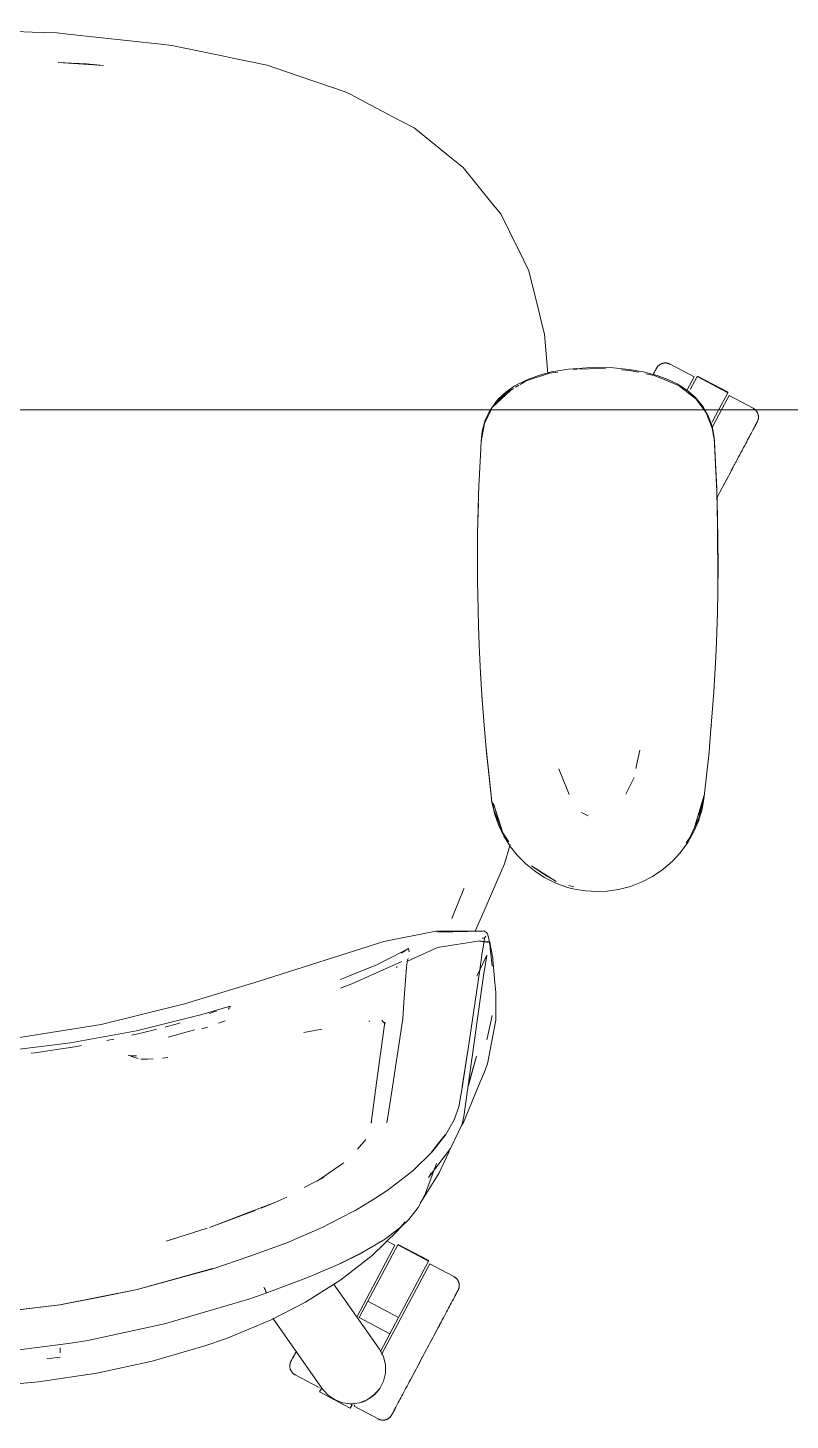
# Model space of a CAD drawing. Header units: millimetres. Extents: x 79795 to 317870, y -36033 to 97293.
# Drawn here: x 166891 to 167198, y 15942 to 16503 of the extents above; entities that cross this region are included whole.
import ezdxf

# ---------------------------------------------------------------- set-up
doc = ezdxf.new("R2010")
doc.units = ezdxf.units.MM
doc.header["$MEASUREMENT"] = 0
doc.layers.add('G-IMPT', color=8, linetype='CONTINUOUS', lineweight=9)
doc.layers.add('I-FURN', color=8, linetype='CONTINUOUS', lineweight=9)

msp = doc.modelspace()

# ---------------------------------------------------------------- linework, layer by layer
at = {"layer": 'G-IMPT'}
for p, q in [((166892.33, 16501.67), (166840.14, 16503.38)), ((166892.33, 16501.67), (166902.27, 16501.35)), ((166906.64, 16500.87), (166902.27, 16501.35)), ((166906.64, 16500.87), (166944.09, 16496.74)), ((166948.5, 16496.25), (166944.09, 16496.74)), ((166969.45, 16491.9), (166948.5, 16496.25)), ((166902.8, 16489.47), (166914.14, 16488.83)), ((166902.8, 16489.47), (166921.08, 16488.22)), ((166921.08, 16488.22), (166914.14, 16488.83)), ((166969.45, 16491.9), (166973.13, 16491.14)), ((166973.13, 16491.14), (166986.95, 16488.27)), ((166994.38, 16485.75), (166986.95, 16488.27)), ((166994.38, 16485.75), (167018.47, 16477.6)), ((167020.13, 16476.73), (167018.47, 16477.6)), ((167039.64, 16466.43), (167020.13, 16476.73)), ((167039.64, 16466.43), (167041.02, 16465.7)), ((167046.15, 16463), (167041.02, 16465.7)), ((167046.15, 16463), (167061.28, 16450.79)), ((167065.94, 16447.03), (167061.28, 16450.79)), ((167078.11, 16432.08), (167065.94, 16447.03)), ((167078.11, 16432.08), (167081.09, 16428.43)), ((167081.09, 16428.43), (167084.62, 16421.26)), ((167090.26, 16409.8), (167084.62, 16421.26)), ((167090.26, 16409.8), (167092.41, 16405.43)), ((167092.41, 16405.43), (167096.81, 16387.49)), ((167096.81, 16387.49), (167097.39, 16385.12)), ((167098.69, 16379.83), (167097.39, 16385.12)), ((167100.13, 16363.95), (167098.69, 16379.83)), ((167101.6, 16364.63), (167108.36, 16365.75)), ((167115.67, 16366.32), (167108.36, 16365.75)), ((167111.86, 16365.64), (167110.23, 16365.42)), ((167113.02, 16365.81), (167120.18, 16366.04)), ((167115.67, 16366.32), (167120.18, 16366.41)), ((167120.18, 16366.41), (167126.52, 16366.23)), ((167123.29, 16365.85), (167120.18, 16366.04)), ((167132.67, 16365.67), (167126.52, 16366.23)), ((167133.01, 16365.25), (167129.8, 16365.45)), ((167132.67, 16365.67), (167138.6, 16364.67)), ((167136.76, 16364.48), (167133.01, 16365.25)), ((167087.94, 16359.71), (167086.57, 16358.9)), ((167088.44, 16359.31), (167087, 16358.44)), ((167092.58, 16361.92), (167087.94, 16359.71)), ((167091.36, 16361.05), (167088.91, 16359.59)), ((167100.76, 16364.08), (167091.36, 16361.05)), ((167097.67, 16363.65), (167092.58, 16361.92)), ((167097.67, 16363.65), (167101.6, 16364.63)), ((167104.05, 16364.54), (167100.76, 16364.08)), ((167144.08, 16363.24), (167138.6, 16364.67)), ((167142.97, 16363.21), (167139.5, 16363.92)), ((167142.97, 16363.21), (167148.59, 16360.89)), ((167144.08, 16363.24), (167148.42, 16361.65)), ((167152.49, 16359.67), (167148.42, 16361.65)), ((167152.98, 16359.05), (167148.59, 16360.89)), ((167152.49, 16359.67), (167156.54, 16357.02)), ((167085.15, 16357.28), (167077.76, 16350.38)), ((167083.06, 16356.09), (167077.76, 16350.38)), ((167080.07, 16353.59), (167078.94, 16352.27)), ((167083.53, 16355.87), (167079.99, 16352.79)), ((167080.07, 16353.59), (167083.12, 16356.46)), ((167086.21, 16357.97), (167083.06, 16356.09)), ((167083.12, 16356.46), (167086.57, 16358.9)), ((167085.15, 16357.28), (167083.68, 16356)), ((167159.77, 16353.83), (167152.98, 16359.05)), ((167156.54, 16357.02), (167159.57, 16354.35)), ((167162.65, 16350.61), (167159.57, 16354.35)), ((167163.05, 16349.41), (167159.77, 16353.83)), ((167076.65, 16348.14), (167074.55, 16343.88)), ((167076.73, 16349.05), (167074.75, 16344.73)), ((167076.65, 16348.14), (167077.28, 16349.41)), ((167076.98, 16349.41), (167078.94, 16352.27)), ((167077.76, 16350.38), (167079.99, 16352.79)), ((167163.33, 16349.41), (167162.65, 16350.61)), ((167163.94, 16348.2), (167163.05, 16349.41)), ((167164.61, 16347.17), (167163.33, 16349.41)), ((167166.35, 16342.01), (167163.94, 16348.2)), ((167074.55, 16343.88), (167073.18, 16336.54)), ((167073.68, 16340.77), (167074.75, 16344.73)), ((167164.61, 16347.17), (167166, 16343.53)), ((167166.37, 16342.19), (167166, 16343.53)), ((167072.9, 16331.1), (167073.18, 16336.76)), ((167073.18, 16336.76), (167073.68, 16340.77)), ((167166.35, 16342.01), (167166.93, 16338.16)), ((167166.37, 16342.19), (167166.81, 16339.79)), ((167167.07, 16338.14), (167166.81, 16339.79)), ((167168.12, 16317.57), (167167.07, 16338.14)), ((167168.15, 16316.36), (167167.07, 16338.14)), ((167167.07, 16338.14), (167167.18, 16336.54)), ((167072.9, 16331.1), (167072.28, 16318.54)), ((167168.15, 16316.36), (167167.18, 16336.54)), ((167071.78, 16299.33), (167072.16, 16314.99)), ((167072.16, 16314.99), (167072.28, 16318.54)), ((167168.62, 16296.17), (167168.12, 16317.57)), ((167168.46, 16306.01), (167168.12, 16317.57)), ((167168.12, 16317.57), (167168.15, 16316.36)), ((167168.62, 16296.17), (167168.15, 16316.36)), ((167072.1, 16311.59), (167071.96, 16308.27)), ((167071.96, 16306.05), (167071.96, 16308.27)), ((167168.57, 16275.99), (167168.46, 16306.01)), ((167168.62, 16296.17), (167168.46, 16306.01)), ((167168.46, 16306.01), (167168.66, 16286.78)), ((167071.78, 16299.33), (167071.73, 16294.81)), ((167168.6, 16298.21), (167168.53, 16300.12)), ((167168.58, 16296.17), (167168.6, 16298.21)), ((167071.73, 16294.81), (167071.74, 16280.1)), ((167168.57, 16275.99), (167168.62, 16296.17)), ((167168.57, 16275.99), (167168.66, 16286.78)), ((167071.81, 16274.63), (167071.74, 16280.1)), ((167168.57, 16275.99), (167168.41, 16267.57)), ((167071.81, 16274.63), (167072.1, 16262.32)), ((167071.94, 16267.85), (167071.94, 16269.93)), ((167072.02, 16266.19), (167071.94, 16267.85)), ((167168.02, 16255.81), (167168.41, 16267.57)), ((167168.27, 16262.63), (167168.28, 16264.13)), ((167072.4, 16254.44), (167072.1, 16262.32)), ((167168.16, 16260.7), (167168.27, 16262.63)), ((167072.4, 16254.44), (167072.94, 16243.14)), ((167168.02, 16255.81), (167167.77, 16249.79)), ((167166.96, 16235.65), (167167.77, 16249.79)), ((167073.5, 16234.27), (167072.94, 16243.14)), ((167166.63, 16230.56), (167166.96, 16235.65)), ((167073.5, 16234.27), (167074.23, 16223.98)), ((167073.63, 16232.22), (167073.54, 16234.13)), ((167073.63, 16232.22), (167073.77, 16230.81)), ((167166.63, 16230.56), (167165.38, 16215.5)), ((167075.21, 16212.58), (167074.23, 16223.98)), ((167165.98, 16222.38), (167165.81, 16220.7)), ((167077.56, 16191.14), (167075.11, 16214.1)), ((167075.11, 16214.1), (167077.23, 16193.96)), ((167165.38, 16215.5), (167165.04, 16211.37)), ((167077.56, 16191.14), (167075.21, 16212.58)), ((167137.16, 16212.16), (167135.59, 16204.73)), ((167165.04, 16211.37), (167163.13, 16193.45)), ((167104.46, 16204.66), (167108.61, 16194.24)), ((167131.56, 16194.33), (167134.83, 16201.11)), ((167077.56, 16191.14), (167077.23, 16193.96)), ((167077.56, 16191.14), (167078.72, 16186.18)), ((167077.78, 16191.07), (167078.36, 16188.01)), ((167163.13, 16193.96), (167159.3, 16181.5)), ((167161.09, 16184.99), (167163, 16193.4)), ((167163.13, 16193.96), (167162.21, 16190.65)), ((167163.13, 16193.45), (167162.24, 16188.4)), ((167081.96, 16178.79), (167078.15, 16190.65)), ((167081.06, 16181.5), (167078.15, 16190.65)), ((167078.36, 16188.01), (167081.56, 16179.83)), ((167080.17, 16182.05), (167078.72, 16186.18)), ((167114.13, 16186.71), (167113.68, 16187.01)), ((167116.35, 16185.7), (167114.13, 16186.71)), ((167159.3, 16181.5), (167162.21, 16190.65)), ((167160.77, 16183.54), (167162.24, 16188.4)), ((167082.36, 16177.47), (167080.17, 16182.05)), ((167081.96, 16178.79), (167081.06, 16181.5)), ((167161.09, 16184.99), (167157.35, 16176.93)), ((167158.96, 16179.3), (167160.77, 16183.54)), ((167081.96, 16178.79), (167084.39, 16175.21)), ((167082.36, 16177.47), (167085.09, 16173.14)), ((167082.64, 16166.31), (167084.9, 16174.13)), ((167153.45, 16170.78), (167156.45, 16174.86)), ((167155.76, 16174.82), (167157.35, 16176.93)), ((167158.96, 16179.3), (167156.45, 16174.86)), ((167087.71, 16169.84), (167085.09, 16173.14)), ((167091.26, 16166.23), (167087.71, 16169.84)), ((167153.45, 16170.78), (167150.29, 16167.34)), ((167082.64, 16166.31), (167077.79, 16155.18)), ((167091.26, 16166.23), (167095.23, 16163.04)), ((167103.39, 16159.18), (167093.44, 16165.5)), ((167099.71, 16161.34), (167093.44, 16165.5)), ((167098.78, 16160.78), (167095.23, 16163.04)), ((167142.28, 16161.19), (167146.45, 16164.02)), ((167146.45, 16164.02), (167150.29, 16167.34)), ((167103.29, 16158.53), (167098.78, 16160.78)), ((167103.39, 16159.18), (167099.71, 16161.34)), ((167103.29, 16158.53), (167108.06, 16156.82)), ((167108.5, 16157.62), (167110.53, 16157)), ((167128.54, 16155.9), (167133.41, 16157.16)), ((167138.12, 16159), (167133.41, 16157.16)), ((167142.28, 16161.19), (167138.12, 16159)), ((167061.33, 16144.29), (167066.26, 16156.15)), ((167066.36, 16156.41), (167066.26, 16156.15)), ((167077.79, 16155.18), (167074.37, 16147.35)), ((167110.19, 16156.26), (167108.06, 16156.82)), ((167115.14, 16155.38), (167110.19, 16156.26)), ((167120.18, 16155.08), (167115.14, 16155.38)), ((167120.18, 16155.08), (167124.03, 16155.26)), ((167128.54, 16155.9), (167124.03, 16155.26)), ((167074.37, 16147.35), (167070.8, 16139.18)), ((166983.71, 16118.96), (167033.95, 16134.95)), ((167033.95, 16134.95), (167054.9, 16139.15)), ((167054.9, 16139.15), (167073.77, 16139.19)), ((167055.6, 16132.52), (167072.65, 16135.23)), ((167055.79, 16138.71), (167074.23, 16139.29)), ((167055.79, 16138.71), (167073.77, 16139.19)), ((167076.23, 16134.54), (167072.65, 16135.23)), ((167076.23, 16134.54), (167072.69, 16135.17)), ((167072.69, 16135.17), (167076.64, 16134.78)), ((167074.35, 16139.32), (167073.49, 16139.13)), ((167073.49, 16139.13), (167073.6, 16139.15)), ((167074.7, 16136.68), (167073.59, 16130.42)), ((167073.77, 16139.19), (167073.6, 16139.15)), ((167074.16, 16136.34), (167073.66, 16136.26)), ((167074.23, 16139.29), (167073.77, 16139.19)), ((167074.16, 16136.34), (167074.7, 16136.66)), ((167074.35, 16139.32), (167074.92, 16138.92)), ((167074.53, 16136.06), (167075.09, 16137.16)), ((167074.53, 16136.06), (167074.7, 16136.68)), ((167074.7, 16136.66), (167075.09, 16137.16)), ((167075.42, 16138.55), (167074.92, 16138.92)), ((167075.42, 16138.55), (167075.74, 16138.01)), ((167076.29, 16136.15), (167075.74, 16138.01)), ((167076.83, 16132.87), (167076.29, 16136.15)), ((167077.08, 16132.46), (167076.64, 16134.78)), ((167031.23, 16125.53), (167041.34, 16130.8)), ((167043.79, 16132.15), (167041.09, 16130.31)), ((167043.79, 16132.15), (167041.34, 16130.8)), ((167055.6, 16132.52), (167043.31, 16126.93)), ((167043.79, 16132.15), (167043.63, 16132.19)), ((167043.92, 16132.13), (167043.79, 16132.15)), ((167044.07, 16131.44), (167043.92, 16132.13)), ((167044.14, 16130.76), (167044.07, 16131.44)), ((167071.5, 16121.01), (167075.5, 16129.45)), ((167072.48, 16122.56), (167073.59, 16130.42)), ((167075.5, 16129.45), (167075.36, 16128.58)), ((167076.83, 16132.87), (167076.9, 16132.26)), ((167077.42, 16127.57), (167076.9, 16132.26)), ((167077.08, 16132.46), (167077.9, 16128.21)), ((167021.12, 16117.97), (167041.28, 16126.9)), ((167031.23, 16125.53), (167022.76, 16122.27)), ((167039.11, 16124.52), (167039.38, 16124.96)), ((167042.88, 16121.1), (167043.13, 16124.51)), ((167043.18, 16124.88), (167043.13, 16124.51)), ((167043.18, 16124.88), (167043.46, 16127.34)), ((167043.46, 16127.34), (167043.48, 16127.4)), ((167043.76, 16128.17), (167043.48, 16127.4)), ((167074.53, 16123.56), (167074.31, 16122.26)), ((167075.36, 16128.58), (167074.53, 16123.56)), ((167077.42, 16127.57), (167077.63, 16124.98)), ((167077.94, 16127.74), (167077.9, 16128.21)), ((167078.74, 16118.41), (167077.94, 16127.74)), ((166983.71, 16118.96), (166953.73, 16109.78)), ((167017.86, 16120.25), (167016.45, 16119.7)), ((167016.54, 16116.23), (167021.12, 16117.97)), ((167017.86, 16120.25), (167022.97, 16122.28)), ((167022.76, 16122.27), (167017.86, 16120.25)), ((167022.97, 16122.28), (167019.43, 16120.88)), ((167042.88, 16121.1), (167042.25, 16112.25)), ((167067.93, 16091.69), (167072.48, 16122.56)), ((167072.87, 16111.6), (167074.31, 16122.26)), ((167078.74, 16118.41), (167079.08, 16114.46)), ((167041.63, 16104.01), (167042.25, 16112.25)), ((167079.08, 16114.46), (167079.08, 16110.29)), ((166920.05, 16101.46), (166953.73, 16109.78)), ((166960.68, 16105.55), (166971.11, 16108.62)), ((166965.88, 16106.71), (166963.78, 16105.96)), ((166965.88, 16106.71), (166966.54, 16106.95)), ((166971.38, 16108.69), (166971.11, 16108.62)), ((166971.36, 16107.73), (166971.75, 16108.34)), ((166971.36, 16107.73), (166971.51, 16107.94)), ((166971.68, 16108.76), (166971.38, 16108.69)), ((166971.9, 16108.82), (166971.68, 16108.76)), ((166972.14, 16108.73), (166971.9, 16108.82)), ((167072.87, 16111.6), (167066.2, 16064.38)), ((167079.06, 16103.32), (167079.08, 16110.29)), ((166920.05, 16101.46), (166882.13, 16095.47)), ((166934.36, 16099), (166960.68, 16105.55)), ((166947.26, 16100.85), (166946.12, 16100.53)), ((166947.26, 16100.85), (166951.25, 16101.97)), ((166951.25, 16101.97), (166951.94, 16102.17)), ((166968.43, 16102.42), (166967.42, 16102.05)), ((166968.43, 16102.42), (166970.09, 16103.03)), ((167028.29, 16102.92), (167027.94, 16102.87)), ((167030.62, 16075.08), (167034.35, 16102.42)), ((167033.24, 16103.27), (167034.48, 16101.71)), ((167034.35, 16102.42), (167034.4, 16102.15)), ((167034.44, 16101.92), (167034.4, 16102.15)), ((167041.62, 16103.93), (167039.41, 16088.72)), ((167041.62, 16103.93), (167041.63, 16104.01)), ((167077.64, 16105.18), (167075.6, 16095.88)), ((167079.06, 16103.32), (167075.82, 16085.62)), ((166934.36, 16099), (166907.7, 16094.07)), ((166922.33, 16095.03), (166925.14, 16095.56)), ((166932.37, 16097.23), (166934.35, 16097.68)), ((166941.1, 16099.23), (166934.35, 16097.68)), ((166941.1, 16099.23), (166942.4, 16099.57)), ((166946.12, 16100.53), (166945.94, 16100.49)), ((166957.76, 16099.31), (166947.11, 16096.34)), ((166960.67, 16099.71), (166962.89, 16100.43)), ((167001.82, 16098.24), (167009.07, 16099.65)), ((167075.6, 16095.88), (167075.45, 16095.3)), ((166907.7, 16094.07), (166880.78, 16090.77)), ((166893.54, 16090.15), (166891.88, 16089.97)), ((166902.07, 16091.45), (166893.54, 16090.15)), ((166902.07, 16091.45), (166907.69, 16092.3)), ((166907.69, 16092.3), (166909.32, 16092.55)), ((166912.22, 16093.1), (166909.32, 16092.55)), ((167067.83, 16091.09), (167065.53, 16075.92)), ((167067.93, 16091.69), (167065.6, 16076.5)), ((167067.83, 16091.09), (167065.6, 16076.5)), ((166932, 16088.9), (166930.96, 16089.11)), ((166930.96, 16089.11), (166932.91, 16088.43)), ((166932, 16088.9), (166934.31, 16088.87)), ((166932.91, 16088.43), (166935.06, 16087.82)), ((166934.17, 16088.85), (166934.31, 16088.87)), ((166936.01, 16087.57), (166941.07, 16087.66)), ((166936.01, 16087.57), (166938.8, 16087.58)), ((166941.07, 16087.66), (166938.8, 16087.58)), ((166944.86, 16087.98), (166946.96, 16088.19)), ((167039.16, 16087.16), (167037.3, 16075.39)), ((167039.41, 16088.72), (167039.16, 16087.16)), ((167071.32, 16088.8), (167067.97, 16076.91)), ((167071.32, 16088.8), (167067.99, 16076.51)), ((167075.82, 16085.62), (167074.22, 16081.77)), ((167066.04, 16061.95), (167072.83, 16078.4)), ((167072.83, 16078.4), (167074.22, 16081.77)), ((167030.62, 16075.08), (167028.84, 16061.73)), ((167035.97, 16066.9), (167037.03, 16073.73)), ((167037.03, 16073.73), (167037.3, 16075.39)), ((167064.23, 16068.25), (167065.53, 16075.92)), ((167062.48, 16063.46), (167064.23, 16068.25)), ((167028.84, 16061.73), (167028.98, 16062.2)), ((167035.97, 16066.9), (167035.23, 16061.82)), ((167058.98, 16057.2), (167062.27, 16063.04)), ((167062.48, 16063.46), (167062.27, 16063.04)), ((167065.26, 16060.78), (167066.04, 16061.95)), ((167066.2, 16064.38), (167065.55, 16061.39)), ((167058.65, 16056.98), (167053.26, 16050.03)), ((167053.56, 16050.24), (167058.98, 16057.2)), ((167058.65, 16056.98), (167056.06, 16053.6)), ((167060.92, 16051.45), (167063.98, 16058.03)), ((167063.98, 16058.03), (167065.55, 16061.39)), ((167023.34, 16051.23), (167026.68, 16055.14)), ((167052, 16039.8), (167060.92, 16051.45)), ((167053.26, 16050.03), (167056.06, 16053.6)), ((167056.29, 16041.69), (167060.27, 16050.32)), ((167011.57, 16041.46), (167016.71, 16044.96)), ((167016.71, 16044.96), (167017.81, 16045.71)), ((167053.56, 16050.24), (167045.66, 16042.5)), ((167055.23, 16045.46), (167050.72, 16033.55)), ((167001.91, 16035.83), (167010.01, 16040.01)), ((167007.24, 16038.51), (167011, 16041.07)), ((167007.24, 16038.51), (167010.01, 16040.01)), ((167011, 16041.07), (167011.57, 16041.46)), ((167045.66, 16042.5), (167035.22, 16034.48)), ((167049.17, 16030.24), (167056.29, 16041.69)), ((167052, 16039.8), (167053.12, 16041.75)), ((167028.87, 16030.43), (167034.97, 16034.31)), ((167035.22, 16034.48), (167034.97, 16034.31)), ((167049.65, 16031.32), (167050.72, 16033.55)), ((166990.02, 16029.76), (166982.94, 16027.04)), ((166990.02, 16029.76), (166984.57, 16027.45)), ((166994.86, 16031.95), (166990.02, 16029.76)), ((167028.87, 16030.43), (167022.64, 16026.66)), ((167048.48, 16028.88), (167047.86, 16027.75)), ((167048.48, 16028.88), (167049.65, 16031.32)), ((167049.17, 16030.24), (167048.67, 16029.47)), ((166963.76, 16019.66), (166982.17, 16026.48)), ((166963.76, 16019.66), (166981.21, 16026.37)), ((166981.21, 16026.37), (166982.94, 16027.04)), ((167015.85, 16023.09), (167009.12, 16019.71)), ((167015.85, 16023.09), (167022.64, 16026.66)), ((167040.98, 16019.99), (167044, 16022.88)), ((167047.86, 16027.75), (167044, 16022.88)), ((166946.29, 16014.13), (166962.78, 16019.38)), ((166994.9, 16013.53), (167009.12, 16019.71)), ((167039.56, 16018.32), (167029.26, 16008.36)), ((167040.98, 16019.99), (167034.85, 16015.27)), ((167042.56, 16021.99), (167039.56, 16018.32)), ((166946.29, 16014.13), (166949.72, 16015.2)), ((166994.9, 16013.53), (166980.02, 16008.07)), ((167025.56, 16009.68), (167033.56, 16014.41)), ((167034.85, 16015.27), (167033.56, 16014.41)), ((166965.1, 16003.06), (166980.02, 16008.07)), ((167016.51, 16005.15), (167025.56, 16009.68)), ((167016.51, 16005.15), (167024.96, 16009.37)), ((167016.66, 15998.56), (167029.26, 16008.36)), ((167016.95, 16005.37), (167025.56, 16009.68)), ((167025.56, 16009.68), (167024.96, 16009.37)), ((166934.6, 15994.68), (166965.01, 16003.11)), ((166934.6, 15994.68), (166965.1, 16003.06)), ((166951.85, 15999.33), (166965.01, 16003.11)), ((167005.55, 16000.38), (167001.87, 15998.9)), ((167016.51, 16005.15), (167005.55, 16000.38)), ((167016.95, 16005.37), (167016.51, 16005.15)), ((166934.6, 15994.68), (166903.48, 15988.5)), ((166934.6, 15994.68), (166903.55, 15988.51)), ((166934.6, 15994.68), (166919.58, 15991.6)), ((166951.85, 15999.33), (166934.6, 15994.68)), ((166986.12, 15994.6), (166985.7, 15995.65)), ((166985.7, 15995.65), (166985.92, 15995.06)), ((166986.12, 15994.6), (166985.92, 15995.06)), ((166986.12, 15994.6), (166986.4, 15993.95)), ((166986.12, 15994.6), (166986.5, 15993.77)), ((167001.87, 15998.9), (166986.91, 15993.33)), ((167016.66, 15998.56), (167002.37, 15989.58)), ((166903.48, 15988.5), (166919.58, 15991.6)), ((166945.54, 15980.82), (166976.37, 15989.76)), ((166976.37, 15989.76), (166979.97, 15990.96)), ((166986.91, 15993.37), (166979.97, 15990.96)), ((166986.4, 15993.95), (166986.5, 15993.77)), ((166986.77, 15993.36), (166986.5, 15993.77)), ((166986.5, 15993.77), (166986.73, 15993.37)), ((166986.77, 15993.36), (166986.73, 15993.37)), ((166986.77, 15993.36), (166986.91, 15993.37)), ((166986.91, 15993.33), (166986.77, 15993.36)), ((167002.37, 15989.58), (166988.59, 15982.49)), ((166871.92, 15984.72), (166903.48, 15988.5)), ((166871.96, 15984.68), (166903.55, 15988.51)), ((166903.48, 15988.5), (166888, 15986.56)), ((166945.54, 15980.82), (166914.75, 15974.15)), ((166970.62, 15974.97), (166988.59, 15982.49)), ((166877.66, 15969.15), (166907.83, 15972.97)), ((166907.83, 15972.97), (166914.75, 15974.15)), ((166961.88, 15971.9), (166940.64, 15965.72)), ((166961.88, 15971.9), (166970.62, 15974.97)), ((166903.56, 15967.32), (166898.14, 15966.67)), ((166903.52, 15971.17), (166903.59, 15969.08)), ((166903.59, 15969.08), (166903.59, 15969.19)), ((166918.28, 15960.91), (166894.86, 15957.42)), ((166940.64, 15965.72), (166918.28, 15960.91)), ((166894.86, 15957.42), (166869.29, 15955.16))]:
    msp.add_line(p, q, dxfattribs=at)
at = {"layer": 'I-FURN'}
for p, q in [((167143.18, 16364.84), (167143.01, 16364.51)), ((167143.09, 16364.67), (167143.26, 16364.99)), ((167143.34, 16365.14), (167143.18, 16364.84)), ((167143.26, 16364.99), (167143.41, 16365.26)), ((167143.48, 16365.4), (167143.34, 16365.14)), ((167143.41, 16365.26), (167143.54, 16365.51)), ((167143.6, 16365.62), (167143.48, 16365.4)), ((167143.54, 16365.51), (167143.64, 16365.71)), ((167143.69, 16365.8), (167143.6, 16365.62)), ((167143.64, 16365.71), (167143.73, 16365.87)), ((167143.77, 16365.94), (167143.69, 16365.8)), ((167143.73, 16365.87), (167143.79, 16365.99)), ((167143.82, 16366.04), (167143.77, 16365.94)), ((167143.79, 16365.99), (167143.84, 16366.07)), ((167143.85, 16366.1), (167143.82, 16366.04)), ((167143.84, 16366.07), (167143.86, 16366.11)), ((167143.86, 16366.12), (167143.85, 16366.1)), ((167143.86, 16366.12), (167143.94, 16366.26)), ((167143.86, 16366.11), (167143.86, 16366.12)), ((167143.94, 16366.26), (167144.02, 16366.4)), ((167144.02, 16366.4), (167144.11, 16366.53)), ((167144.11, 16366.53), (167144.21, 16366.66)), ((167144.21, 16366.66), (167144.31, 16366.79)), ((167144.31, 16366.79), (167144.41, 16366.91)), ((167144.41, 16366.91), (167144.52, 16367.03)), ((167144.52, 16367.03), (167144.64, 16367.14)), ((167144.64, 16367.14), (167144.76, 16367.25)), ((167144.76, 16367.25), (167144.88, 16367.36)), ((167144.88, 16367.36), (167145.01, 16367.46)), ((167145.01, 16367.46), (167145.14, 16367.55)), ((167145.14, 16367.55), (167145.27, 16367.64)), ((167145.27, 16367.64), (167145.41, 16367.72)), ((167145.41, 16367.72), (167145.55, 16367.8)), ((167145.55, 16367.8), (167145.7, 16367.87)), ((167145.7, 16367.87), (167145.84, 16367.94)), ((167145.84, 16367.94), (167145.99, 16368)), ((167145.99, 16368), (167146.14, 16368.05)), ((167146.14, 16368.05), (167146.3, 16368.1)), ((167146.3, 16368.1), (167146.45, 16368.14)), ((167146.45, 16368.14), (167146.61, 16368.18)), ((167146.61, 16368.18), (167146.77, 16368.2)), ((167146.77, 16368.2), (167146.93, 16368.23)), ((167146.93, 16368.23), (167147.09, 16368.24)), ((167147.09, 16368.24), (167147.25, 16368.25)), ((167147.25, 16368.25), (167147.41, 16368.26)), ((167147.41, 16368.26), (167147.57, 16368.25)), ((167147.57, 16368.25), (167147.73, 16368.25)), ((167147.73, 16368.25), (167147.89, 16368.23)), ((167147.89, 16368.23), (167148.05, 16368.21)), ((167148.05, 16368.21), (167148.21, 16368.18)), ((167148.21, 16368.18), (167148.37, 16368.14)), ((167148.37, 16368.14), (167148.53, 16368.1)), ((167148.53, 16368.1), (167148.68, 16368.06)), ((167148.68, 16368.06), (167148.83, 16368)), ((167148.83, 16368), (167148.98, 16367.94)), ((167148.98, 16367.94), (167149.13, 16367.88)), ((167149.13, 16367.88), (167149.27, 16367.81)), ((167149.27, 16367.81), (167149.31, 16367.79)), ((167159, 16362.64), (167149.31, 16367.79)), ((167142.46, 16363.49), (167142.69, 16363.92)), ((167142.81, 16364.14), (167142.59, 16363.73)), ((167142.69, 16363.92), (167142.9, 16364.31)), ((167143.01, 16364.51), (167142.81, 16364.14)), ((167142.9, 16364.31), (167143.09, 16364.67)), ((167156.24, 16357.44), (167159, 16362.64)), ((167157.42, 16357.53), (167160.23, 16362.82)), ((167160.23, 16362.82), (167172.59, 16356.25)), ((167172.68, 16356.42), (167160.32, 16362.99)), ((167172.59, 16356.25), (167169.03, 16349.55)), ((167170.32, 16349.84), (167173.13, 16355.12)), ((167182.81, 16349.97), (167173.13, 16355.12)), ((166040.18, 16349.41), (167640.18, 16349.41)), ((167640.18, 16349.41), (166040.18, 16349.41)), ((167169.03, 16349.55), (167166.28, 16344.38)), ((167166.39, 16342.46), (167170.32, 16349.84)), ((167182.81, 16349.97), (167182.95, 16349.9)), ((167182.95, 16349.9), (167183.09, 16349.81)), ((167183.09, 16349.81), (167183.22, 16349.72)), ((167183.22, 16349.72), (167183.35, 16349.63)), ((167183.35, 16349.63), (167183.48, 16349.53)), ((167183.48, 16349.53), (167183.6, 16349.42)), ((167183.6, 16349.42), (167183.72, 16349.31)), ((167183.72, 16349.31), (167183.83, 16349.2)), ((167183.83, 16349.2), (167183.94, 16349.08)), ((167183.94, 16349.08), (167184.05, 16348.96)), ((167184.05, 16348.96), (167184.15, 16348.83)), ((167184.15, 16348.83), (167184.24, 16348.7)), ((167184.24, 16348.7), (167184.33, 16348.56)), ((167184.33, 16348.56), (167184.41, 16348.43)), ((167184.41, 16348.43), (167184.49, 16348.28)), ((167184.49, 16348.28), (167184.56, 16348.14)), ((167184.56, 16348.14), (167184.63, 16347.99)), ((167184.63, 16347.99), (167184.69, 16347.84)), ((167183.08, 16341.89), (167183.31, 16342.32)), ((167183.42, 16342.54), (167183.2, 16342.13)), ((167183.31, 16342.32), (167183.52, 16342.72)), ((167183.62, 16342.91), (167183.42, 16342.54)), ((167183.52, 16342.72), (167183.71, 16343.07)), ((167183.8, 16343.25), (167183.62, 16342.91)), ((167183.71, 16343.07), (167183.87, 16343.39)), ((167183.96, 16343.55), (167183.8, 16343.25)), ((167183.87, 16343.39), (167184.02, 16343.67)), ((167184.09, 16343.8), (167183.96, 16343.55)), ((167184.02, 16343.67), (167184.15, 16343.91)), ((167184.21, 16344.02), (167184.09, 16343.8)), ((167184.15, 16343.91), (167184.26, 16344.11)), ((167184.31, 16344.2), (167184.21, 16344.02)), ((167184.26, 16344.11), (167184.34, 16344.27)), ((167184.38, 16344.34), (167184.31, 16344.2)), ((167184.34, 16344.27), (167184.41, 16344.39)), ((167184.43, 16344.44), (167184.38, 16344.34)), ((167184.41, 16344.39), (167184.45, 16344.48)), ((167184.47, 16344.5), (167184.43, 16344.44)), ((167184.45, 16344.48), (167184.47, 16344.52)), ((167184.48, 16344.52), (167184.47, 16344.5)), ((167184.47, 16344.52), (167184.48, 16344.52)), ((167184.5, 16344.56), (167184.48, 16344.52)), ((167184.57, 16344.71), (167184.5, 16344.56)), ((167184.63, 16344.85), (167184.57, 16344.71)), ((167184.69, 16345), (167184.63, 16344.85)), ((167184.69, 16347.84), (167184.74, 16347.69)), ((167184.75, 16345.16), (167184.69, 16345)), ((167184.74, 16347.69), (167184.79, 16347.54)), ((167184.79, 16345.31), (167184.75, 16345.16)), ((167184.79, 16347.54), (167184.83, 16347.38)), ((167184.84, 16345.47), (167184.79, 16345.31)), ((167184.83, 16347.38), (167184.87, 16347.23)), ((167184.87, 16345.62), (167184.84, 16345.47)), ((167184.87, 16347.23), (167184.9, 16347.07)), ((167184.9, 16345.78), (167184.87, 16345.62)), ((167184.9, 16347.07), (167184.92, 16346.91)), ((167184.92, 16345.94), (167184.9, 16345.78)), ((167184.92, 16346.91), (167184.94, 16346.75)), ((167184.94, 16346.1), (167184.92, 16345.94)), ((167184.94, 16346.75), (167184.95, 16346.59)), ((167184.95, 16346.26), (167184.94, 16346.1)), ((167184.95, 16346.59), (167184.95, 16346.42)), ((167184.95, 16346.42), (167184.95, 16346.26)), ((167180.21, 16336.51), (167180.6, 16337.23)), ((167180.6, 16337.23), (167180.97, 16337.92)), ((167180.97, 16337.92), (167181.32, 16338.59)), ((167181.32, 16338.59), (167181.66, 16339.22)), ((167181.66, 16339.22), (167181.98, 16339.82)), ((167182.14, 16340.13), (167181.83, 16339.55)), ((167181.98, 16339.82), (167182.28, 16340.39)), ((167182.44, 16340.68), (167182.14, 16340.13)), ((167182.28, 16340.39), (167182.56, 16340.93)), ((167182.71, 16341.2), (167182.44, 16340.68)), ((167182.56, 16340.93), (167182.83, 16341.43)), ((167182.97, 16341.68), (167182.71, 16341.2)), ((167182.83, 16341.43), (167183.08, 16341.89)), ((167183.2, 16342.13), (167182.97, 16341.68)), ((167177.41, 16331.23), (167176.94, 16330.34)), ((167177.16, 16330.75), (167177.63, 16331.64)), ((167177.88, 16332.11), (167177.41, 16331.23)), ((167177.63, 16331.64), (167178.09, 16332.51)), ((167178.33, 16332.97), (167177.88, 16332.11)), ((167178.09, 16332.51), (167178.54, 16333.36)), ((167178.78, 16333.8), (167178.33, 16332.97)), ((167178.54, 16333.36), (167178.98, 16334.18)), ((167178.98, 16334.18), (167179.4, 16334.98)), ((167179.4, 16334.98), (167179.82, 16335.76)), ((167179.82, 16335.76), (167180.21, 16336.51)), ((167174.43, 16325.63), (167173.91, 16324.65)), ((167174.15, 16325.1), (167174.67, 16326.07)), ((167174.94, 16326.59), (167174.43, 16325.63)), ((167174.67, 16326.07), (167175.18, 16327.04)), ((167175.45, 16327.55), (167174.94, 16326.59)), ((167175.18, 16327.04), (167175.69, 16327.99)), ((167175.96, 16328.5), (167175.45, 16327.55)), ((167175.69, 16327.99), (167176.18, 16328.93)), ((167176.45, 16329.43), (167175.96, 16328.5)), ((167176.18, 16328.93), (167176.67, 16329.85)), ((167176.94, 16330.34), (167176.45, 16329.43)), ((167176.67, 16329.85), (167177.16, 16330.75)), ((167170.97, 16319.12), (167171.5, 16320.12)), ((167171.79, 16320.66), (167171.26, 16319.66)), ((167171.5, 16320.12), (167172.04, 16321.12)), ((167172.32, 16321.67), (167171.79, 16320.66)), ((167172.04, 16321.12), (167172.57, 16322.13)), ((167172.86, 16322.67), (167172.32, 16321.67)), ((167172.57, 16322.13), (167173.1, 16323.12)), ((167173.38, 16323.66), (167172.86, 16322.67)), ((167173.1, 16323.12), (167173.63, 16324.11)), ((167173.91, 16324.65), (167173.38, 16323.66)), ((167173.63, 16324.11), (167174.15, 16325.1)), ((167168.6, 16314.66), (167168.08, 16313.68)), ((167168.32, 16314.13), (167168.84, 16315.11)), ((167169.13, 16315.65), (167168.6, 16314.66)), ((167168.84, 16315.11), (167169.37, 16316.11)), ((167169.66, 16316.65), (167169.13, 16315.65)), ((167169.37, 16316.11), (167169.9, 16317.11)), ((167170.19, 16317.65), (167169.66, 16316.65)), ((167169.9, 16317.11), (167170.43, 16318.11)), ((167170.72, 16318.65), (167170.19, 16317.65)), ((167170.43, 16318.11), (167170.97, 16319.12)), ((167171.26, 16319.66), (167170.72, 16318.65)), ((167023.18, 15983.81), (167038.44, 16012.51)), ((167027.6, 15989.98), (167039.67, 16012.69)), ((167038.44, 16012.51), (167035.28, 16014.18)), ((167039.67, 16012.69), (167052.03, 16006.12)), ((167052.12, 16006.29), (167039.76, 16012.86)), ((167052.03, 16006.12), (167039.96, 15983.41)), ((167033.1, 15968.39), (167052.57, 16004.99)), ((167062.25, 15999.84), (167052.57, 16004.99)), ((167062.25, 15999.84), (167062.39, 15999.77)), ((167013.7, 15997.01), (167032.21, 15970.58)), ((167062.39, 15999.77), (167062.53, 15999.68)), ((167062.53, 15999.68), (167062.66, 15999.59)), ((167062.66, 15999.59), (167062.79, 15999.5)), ((167062.79, 15999.5), (167062.92, 15999.4)), ((167062.92, 15999.4), (167063.04, 15999.29)), ((167063.04, 15999.29), (167063.16, 15999.18)), ((167063.16, 15999.18), (167063.28, 15999.07)), ((167063.28, 15999.07), (167063.38, 15998.95)), ((167063.38, 15998.95), (167063.49, 15998.83)), ((167063.49, 15998.83), (167063.59, 15998.7)), ((167063.59, 15998.7), (167063.68, 15998.57)), ((167063.68, 15998.57), (167063.77, 15998.43)), ((167063.82, 15994.21), (167063.75, 15994.07)), ((167063.77, 15998.43), (167063.85, 15998.3)), ((167063.78, 15994.14), (167063.85, 15994.26)), ((167063.88, 15994.31), (167063.82, 15994.21)), ((167063.85, 15998.3), (167063.93, 15998.15)), ((167063.85, 15994.26), (167063.89, 15994.35)), ((167063.91, 15994.37), (167063.88, 15994.31)), ((167063.89, 15994.35), (167063.92, 15994.39)), ((167063.92, 15994.39), (167063.91, 15994.37)), ((167063.94, 15994.43), (167063.92, 15994.39)), ((167063.92, 15994.39), (167063.92, 15994.39)), ((167063.93, 15998.15), (167064, 15998.01)), ((167064.01, 15994.58), (167063.94, 15994.43)), ((167064, 15998.01), (167064.07, 15997.86)), ((167064.08, 15994.72), (167064.01, 15994.58)), ((167064.07, 15997.86), (167064.13, 15997.71)), ((167064.13, 15994.87), (167064.08, 15994.72)), ((167064.13, 15997.71), (167064.18, 15997.56)), ((167064.19, 15995.03), (167064.13, 15994.87)), ((167064.18, 15997.56), (167064.23, 15997.41)), ((167064.24, 15995.18), (167064.19, 15995.03)), ((167064.23, 15997.41), (167064.27, 15997.25)), ((167064.28, 15995.34), (167064.24, 15995.18)), ((167064.27, 15997.25), (167064.31, 15997.1)), ((167064.31, 15995.49), (167064.28, 15995.34)), ((167064.31, 15997.1), (167064.34, 15996.94)), ((167064.34, 15995.65), (167064.31, 15995.49)), ((167064.34, 15996.94), (167064.36, 15996.78)), ((167064.36, 15995.81), (167064.34, 15995.65)), ((167064.36, 15996.78), (167064.38, 15996.62)), ((167064.38, 15995.97), (167064.36, 15995.81)), ((167064.38, 15996.62), (167064.39, 15996.46)), ((167064.39, 15996.13), (167064.38, 15995.97)), ((167064.39, 15996.46), (167064.39, 15996.29)), ((167064.39, 15996.29), (167064.39, 15996.13)), ((167024.06, 15983.34), (167027.6, 15989.98)), ((167027.6, 15989.98), (167039.96, 15983.41)), ((167060.76, 15988.46), (167061.1, 15989.09)), ((167061.1, 15989.09), (167061.42, 15989.69)), ((167061.58, 15990), (167061.27, 15989.42)), ((167061.42, 15989.69), (167061.72, 15990.26)), ((167061.88, 15990.55), (167061.58, 15990)), ((167061.72, 15990.26), (167062.01, 15990.8)), ((167062.15, 15991.07), (167061.88, 15990.55)), ((167062.01, 15990.8), (167062.27, 15991.3)), ((167062.41, 15991.55), (167062.15, 15991.07)), ((167062.27, 15991.3), (167062.52, 15991.76)), ((167062.65, 15992), (167062.41, 15991.55)), ((167062.52, 15991.76), (167062.75, 15992.19)), ((167062.86, 15992.41), (167062.65, 15992)), ((167062.75, 15992.19), (167062.96, 15992.59)), ((167063.06, 15992.78), (167062.86, 15992.41)), ((167062.96, 15992.59), (167063.15, 15992.94)), ((167063.24, 15993.12), (167063.06, 15992.78)), ((167063.15, 15992.94), (167063.32, 15993.26)), ((167063.4, 15993.42), (167063.24, 15993.12)), ((167063.32, 15993.26), (167063.46, 15993.54)), ((167063.54, 15993.67), (167063.4, 15993.42)), ((167063.46, 15993.54), (167063.59, 15993.78)), ((167063.65, 15993.89), (167063.54, 15993.67)), ((167063.59, 15993.78), (167063.7, 15993.98)), ((167063.75, 15994.07), (167063.65, 15993.89)), ((167063.7, 15993.98), (167063.78, 15994.14)), ((167009.29, 15954.52), (166989.27, 15983.11)), ((167024.06, 15983.34), (167036.43, 15976.77)), ((167039.96, 15983.41), (167036.43, 15976.77)), ((167057.53, 15982.38), (167057.98, 15983.23)), ((167058.22, 15983.67), (167057.77, 15982.84)), ((167057.98, 15983.23), (167058.42, 15984.05)), ((167058.42, 15984.05), (167058.84, 15984.85)), ((167058.84, 15984.85), (167059.26, 15985.63)), ((167059.26, 15985.63), (167059.66, 15986.38)), ((167059.66, 15986.38), (167060.04, 15987.1)), ((167060.04, 15987.1), (167060.41, 15987.79)), ((167060.41, 15987.79), (167060.76, 15988.46)), ((167054.89, 15977.42), (167054.38, 15976.46)), ((167054.62, 15976.91), (167055.13, 15977.86)), ((167055.4, 15978.37), (167054.89, 15977.42)), ((167055.13, 15977.86), (167055.62, 15978.8)), ((167055.89, 15979.3), (167055.4, 15978.37)), ((167055.62, 15978.8), (167056.11, 15979.72)), ((167056.38, 15980.21), (167055.89, 15979.3)), ((167056.11, 15979.72), (167056.6, 15980.62)), ((167056.85, 15981.1), (167056.38, 15980.21)), ((167056.6, 15980.62), (167057.07, 15981.51)), ((167057.32, 15981.98), (167056.85, 15981.1)), ((167057.07, 15981.51), (167057.53, 15982.38)), ((167057.77, 15982.84), (167057.32, 15981.98)), ((167036.43, 15976.77), (167032.67, 15969.71)), ((167051.48, 15970.99), (167052.01, 15972)), ((167052.3, 15972.54), (167051.76, 15971.54)), ((167052.01, 15972), (167052.54, 15972.99)), ((167052.82, 15973.53), (167052.3, 15972.54)), ((167052.54, 15972.99), (167053.07, 15973.98)), ((167053.35, 15974.52), (167052.82, 15973.53)), ((167053.07, 15973.98), (167053.59, 15974.97)), ((167053.87, 15975.5), (167053.35, 15974.52)), ((167053.59, 15974.97), (167054.11, 15975.94)), ((167054.38, 15976.46), (167053.87, 15975.5)), ((167054.11, 15975.94), (167054.62, 15976.91)), ((166996.79, 15966.13), (166996.71, 15965.97)), ((166996.74, 15966.04), (166996.84, 15966.22)), ((166996.9, 15966.33), (166996.79, 15966.13)), ((166996.84, 15966.22), (166996.95, 15966.44)), ((166997.03, 15966.57), (166996.9, 15966.33)), ((166996.95, 15966.44), (166997.09, 15966.69)), ((166997.17, 15966.85), (166997.03, 15966.57)), ((166997.09, 15966.69), (166997.25, 15966.99)), ((166997.34, 15967.17), (166997.17, 15966.85)), ((166997.25, 15966.99), (166997.43, 15967.33)), ((166997.53, 15967.52), (166997.34, 15967.17)), ((166997.43, 15967.33), (166997.63, 15967.7)), ((166997.74, 15967.92), (166997.53, 15967.52)), ((166997.63, 15967.7), (166997.84, 15968.11)), ((166997.97, 15968.35), (166997.74, 15967.92)), ((166997.84, 15968.11), (166998.08, 15968.56)), ((166998.22, 15968.81), (166997.97, 15968.35)), ((166998.08, 15968.56), (166998.34, 15969.04)), ((166998.48, 15969.31), (166998.22, 15968.81)), ((166998.34, 15969.04), (166998.61, 15969.55)), ((166998.77, 15969.85), (166998.48, 15969.31)), ((167032.21, 15970.58), (167033.8, 15967.6)), ((167033.8, 15967.6), (167034.63, 15964.33)), ((167049.1, 15966.52), (167048.57, 15965.52)), ((167048.81, 15965.98), (167049.34, 15966.98)), ((167049.63, 15967.52), (167049.1, 15966.52)), ((167049.34, 15966.98), (167049.87, 15967.98)), ((167050.16, 15968.52), (167049.63, 15967.52)), ((167049.87, 15967.98), (167050.41, 15968.99)), ((167050.7, 15969.53), (167050.16, 15968.52)), ((167050.41, 15968.99), (167050.94, 15969.99)), ((167051.23, 15970.53), (167050.7, 15969.53)), ((167050.94, 15969.99), (167051.48, 15970.99)), ((167051.76, 15971.54), (167051.23, 15970.53)), ((166996.1, 15963.98), (166996.11, 15964.14)), ((166996.1, 15963.81), (166996.1, 15963.98)), ((166996.1, 15963.65), (166996.1, 15963.81)), ((166996.11, 15963.49), (166996.1, 15963.65)), ((166996.11, 15964.14), (166996.13, 15964.3)), ((166996.13, 15963.33), (166996.11, 15963.49)), ((166996.13, 15964.3), (166996.15, 15964.46)), ((166996.15, 15963.17), (166996.13, 15963.33)), ((166996.15, 15964.46), (166996.18, 15964.62)), ((166996.18, 15963.01), (166996.15, 15963.17)), ((166996.18, 15964.62), (166996.21, 15964.77)), ((166996.22, 15962.86), (166996.18, 15963.01)), ((166996.21, 15964.77), (166996.25, 15964.93)), ((166996.26, 15962.7), (166996.22, 15962.86)), ((166996.25, 15964.93), (166996.3, 15965.08)), ((166996.31, 15962.55), (166996.26, 15962.7)), ((166996.3, 15965.08), (166996.35, 15965.23)), ((166996.36, 15962.4), (166996.31, 15962.55)), ((166996.35, 15965.23), (166996.41, 15965.38)), ((166996.42, 15962.25), (166996.36, 15962.4)), ((166996.41, 15965.38), (166996.48, 15965.53)), ((166996.49, 15962.1), (166996.42, 15962.25)), ((166996.48, 15965.53), (166996.55, 15965.68)), ((166996.56, 15961.95), (166996.49, 15962.1)), ((166996.55, 15965.68), (166996.57, 15965.72)), ((166996.64, 15961.81), (166996.56, 15961.95)), ((166996.6, 15965.76), (166996.57, 15965.72)), ((166996.57, 15965.72), (166996.58, 15965.74)), ((166996.57, 15965.72), (166996.57, 15965.72)), ((166996.58, 15965.74), (166996.61, 15965.8)), ((166996.64, 15965.84), (166996.6, 15965.76)), ((166996.61, 15965.8), (166996.67, 15965.9)), ((166996.71, 15965.97), (166996.64, 15965.84)), ((166996.72, 15961.68), (166996.64, 15961.81)), ((166996.67, 15965.9), (166996.74, 15966.04)), ((166996.81, 15961.54), (166996.72, 15961.68)), ((166996.9, 15961.41), (166996.81, 15961.54)), ((166997, 15961.28), (166996.9, 15961.41)), ((166997.11, 15961.16), (166997, 15961.28)), ((166997.21, 15961.04), (166997.11, 15961.16)), ((166997.33, 15960.93), (166997.21, 15961.04)), ((166997.45, 15960.82), (166997.33, 15960.93)), ((166997.57, 15960.71), (166997.45, 15960.82)), ((166997.69, 15960.61), (166997.57, 15960.71)), ((166997.83, 15960.52), (166997.69, 15960.61)), ((166997.96, 15960.43), (166997.83, 15960.52)), ((167034.65, 15960.96), (167033.86, 15957.68)), ((167034.63, 15964.33), (167034.65, 15960.96)), ((167045.98, 15960.66), (167045.48, 15959.72)), ((167045.71, 15960.15), (167046.21, 15961.09)), ((167046.49, 15961.61), (167045.98, 15960.66)), ((167046.21, 15961.09), (167046.72, 15962.05)), ((167047, 15962.57), (167046.49, 15961.61)), ((167046.72, 15962.05), (167047.24, 15963.02)), ((167047.52, 15963.55), (167047, 15962.57)), ((167047.24, 15963.02), (167047.76, 15964)), ((167048.04, 15964.53), (167047.52, 15963.55)), ((167047.76, 15964), (167048.28, 15964.98)), ((167048.57, 15965.52), (167048.04, 15964.53)), ((167048.28, 15964.98), (167048.81, 15965.98)), ((166998.1, 15960.34), (166997.96, 15960.43)), ((166998.24, 15960.26), (166998.1, 15960.34)), ((166998.24, 15960.26), (167007.92, 15955.11)), ((167033.86, 15957.68), (167032.32, 15954.68)), ((167042.89, 15954.84), (167043.33, 15955.68)), ((167043.33, 15955.68), (167043.79, 15956.53)), ((167043.79, 15956.53), (167044.25, 15957.41)), ((167044.25, 15957.41), (167044.73, 15958.3)), ((167044.99, 15958.8), (167044.51, 15957.89)), ((167044.73, 15958.3), (167045.22, 15959.22)), ((167045.48, 15959.72), (167044.99, 15958.8)), ((167045.22, 15959.22), (167045.71, 15960.15)), ((167008.13, 15953.36), (167008.87, 15954.76)), ((167008.13, 15953.36), (167020.49, 15946.79)), ((167008.87, 15954.76), (167008.82, 15954.67)), ((167011.54, 15952.01), (167009.29, 15954.52)), ((167014.33, 15950.12), (167011.54, 15952.01)), ((167017.49, 15948.94), (167014.33, 15950.12)), ((167027.33, 15950.2), (167024.19, 15948.99)), ((167030.1, 15952.14), (167027.33, 15950.2)), ((167028.18, 15950.68), (167030.96, 15952.97)), ((167032.32, 15954.68), (167030.1, 15952.14)), ((167030.96, 15952.97), (167032.11, 15954.39)), ((167039.83, 15949.09), (167040.16, 15949.71)), ((167040.16, 15949.71), (167040.5, 15950.36)), ((167040.5, 15950.36), (167040.86, 15951.04)), ((167040.86, 15951.04), (167041.24, 15951.74)), ((167041.24, 15951.74), (167041.63, 15952.48)), ((167041.63, 15952.48), (167042.04, 15953.24)), ((167042.04, 15953.24), (167042.46, 15954.03)), ((167042.46, 15954.03), (167042.89, 15954.84)), ((167020.84, 15948.56), (167017.49, 15948.94)), ((167021.23, 15948.19), (167020.47, 15948.59)), ((167021.23, 15948.19), (167020.49, 15946.79)), ((167024.19, 15948.99), (167020.84, 15948.56)), ((167021.18, 15948.1), (167021.23, 15948.19)), ((167022.05, 15947.6), (167022.25, 15947.98)), ((167022.05, 15947.6), (167031.74, 15942.45)), ((167036.93, 15943.71), (167036.84, 15943.58)), ((167037.02, 15943.84), (167036.93, 15943.71)), ((167037.11, 15943.98), (167037.02, 15943.84)), ((167037.19, 15944.12), (167037.11, 15943.98)), ((167037.21, 15944.17), (167037.19, 15944.13)), ((167037.19, 15944.12), (167037.2, 15944.14)), ((167037.19, 15944.13), (167037.19, 15944.12)), ((167037.2, 15944.14), (167037.23, 15944.2)), ((167037.26, 15944.25), (167037.21, 15944.17)), ((167037.23, 15944.2), (167037.28, 15944.3)), ((167037.32, 15944.37), (167037.26, 15944.25)), ((167037.28, 15944.3), (167037.36, 15944.44)), ((167037.41, 15944.53), (167037.32, 15944.37)), ((167037.36, 15944.44), (167037.45, 15944.62)), ((167037.51, 15944.73), (167037.41, 15944.53)), ((167037.45, 15944.62), (167037.57, 15944.84)), ((167037.64, 15944.97), (167037.51, 15944.73)), ((167037.57, 15944.84), (167037.71, 15945.1)), ((167037.79, 15945.25), (167037.64, 15944.97)), ((167037.71, 15945.1), (167037.87, 15945.4)), ((167037.96, 15945.57), (167037.79, 15945.25)), ((167037.87, 15945.4), (167038.04, 15945.73)), ((167038.15, 15945.93), (167037.96, 15945.57)), ((167038.04, 15945.73), (167038.24, 15946.1)), ((167038.36, 15946.32), (167038.15, 15945.93)), ((167038.24, 15946.1), (167038.46, 15946.51)), ((167038.59, 15946.75), (167038.36, 15946.32)), ((167038.46, 15946.51), (167038.7, 15946.96)), ((167038.83, 15947.22), (167038.59, 15946.75)), ((167038.7, 15946.96), (167038.95, 15947.44)), ((167039.1, 15947.72), (167038.83, 15947.22)), ((167038.95, 15947.44), (167039.23, 15947.96)), ((167039.38, 15948.25), (167039.1, 15947.72)), ((167039.23, 15947.96), (167039.52, 15948.51)), ((167039.69, 15948.82), (167039.38, 15948.25)), ((167039.52, 15948.51), (167039.83, 15949.09)), ((167031.77, 15942.43), (167031.74, 15942.45)), ((167031.92, 15942.36), (167031.77, 15942.43)), ((167032.07, 15942.3), (167031.92, 15942.36)), ((167032.22, 15942.24), (167032.07, 15942.3)), ((167032.37, 15942.18), (167032.22, 15942.24)), ((167032.52, 15942.14), (167032.37, 15942.18)), ((167032.68, 15942.09), (167032.52, 15942.14)), ((167032.84, 15942.06), (167032.68, 15942.09)), ((167032.99, 15942.03), (167032.84, 15942.06)), ((167033.15, 15942.01), (167032.99, 15942.03)), ((167033.31, 15941.99), (167033.15, 15942.01)), ((167033.48, 15941.98), (167033.31, 15941.99)), ((167033.64, 15941.98), (167033.48, 15941.98)), ((167033.8, 15941.98), (167033.64, 15941.98)), ((167033.96, 15941.99), (167033.8, 15941.98)), ((167034.12, 15942.01), (167033.96, 15941.99)), ((167034.28, 15942.03), (167034.12, 15942.01)), ((167034.44, 15942.06), (167034.28, 15942.03)), ((167034.59, 15942.1), (167034.44, 15942.06)), ((167034.75, 15942.14), (167034.59, 15942.1)), ((167034.9, 15942.19), (167034.75, 15942.14)), ((167035.06, 15942.24), (167034.9, 15942.19)), ((167035.21, 15942.3), (167035.06, 15942.24)), ((167035.35, 15942.37), (167035.21, 15942.3)), ((167035.5, 15942.44), (167035.35, 15942.37)), ((167035.64, 15942.52), (167035.5, 15942.44)), ((167035.78, 15942.6), (167035.64, 15942.52)), ((167035.91, 15942.69), (167035.78, 15942.6)), ((167036.04, 15942.78), (167035.91, 15942.69)), ((167036.17, 15942.88), (167036.04, 15942.78)), ((167036.29, 15942.99), (167036.17, 15942.88)), ((167036.41, 15943.1), (167036.29, 15942.99)), ((167036.53, 15943.21), (167036.41, 15943.1)), ((167036.64, 15943.33), (167036.53, 15943.21)), ((167036.74, 15943.45), (167036.64, 15943.33)), ((167036.84, 15943.58), (167036.74, 15943.45))]:
    msp.add_line(p, q, dxfattribs=at)
msp.add_open_spline([(167026.78, 15949.92), (167026.62, 15949.84), (167025.98, 15949.55), (167025.36, 15949.33), (167024.89, 15949.18)], degree=3, knots=[-0.5319761, -0.5319761, -0.5319761, -0.5319761, -0.5, -0.4, -0.4, -0.4, -0.4], dxfattribs=at)
for points in [[(167030.62, 15952.62), (167030.22, 15952.22), (167029.8, 15951.86), (167029.38, 15951.53)], [(167022.28, 15948.66), (167021.91, 15948.62), (167021.24, 15948.58), (167020.71, 15948.58), (167020.47, 15948.59)]]:
    msp.add_open_spline(points, degree=3, dxfattribs=at)

doc.saveas('drawing.dxf')
